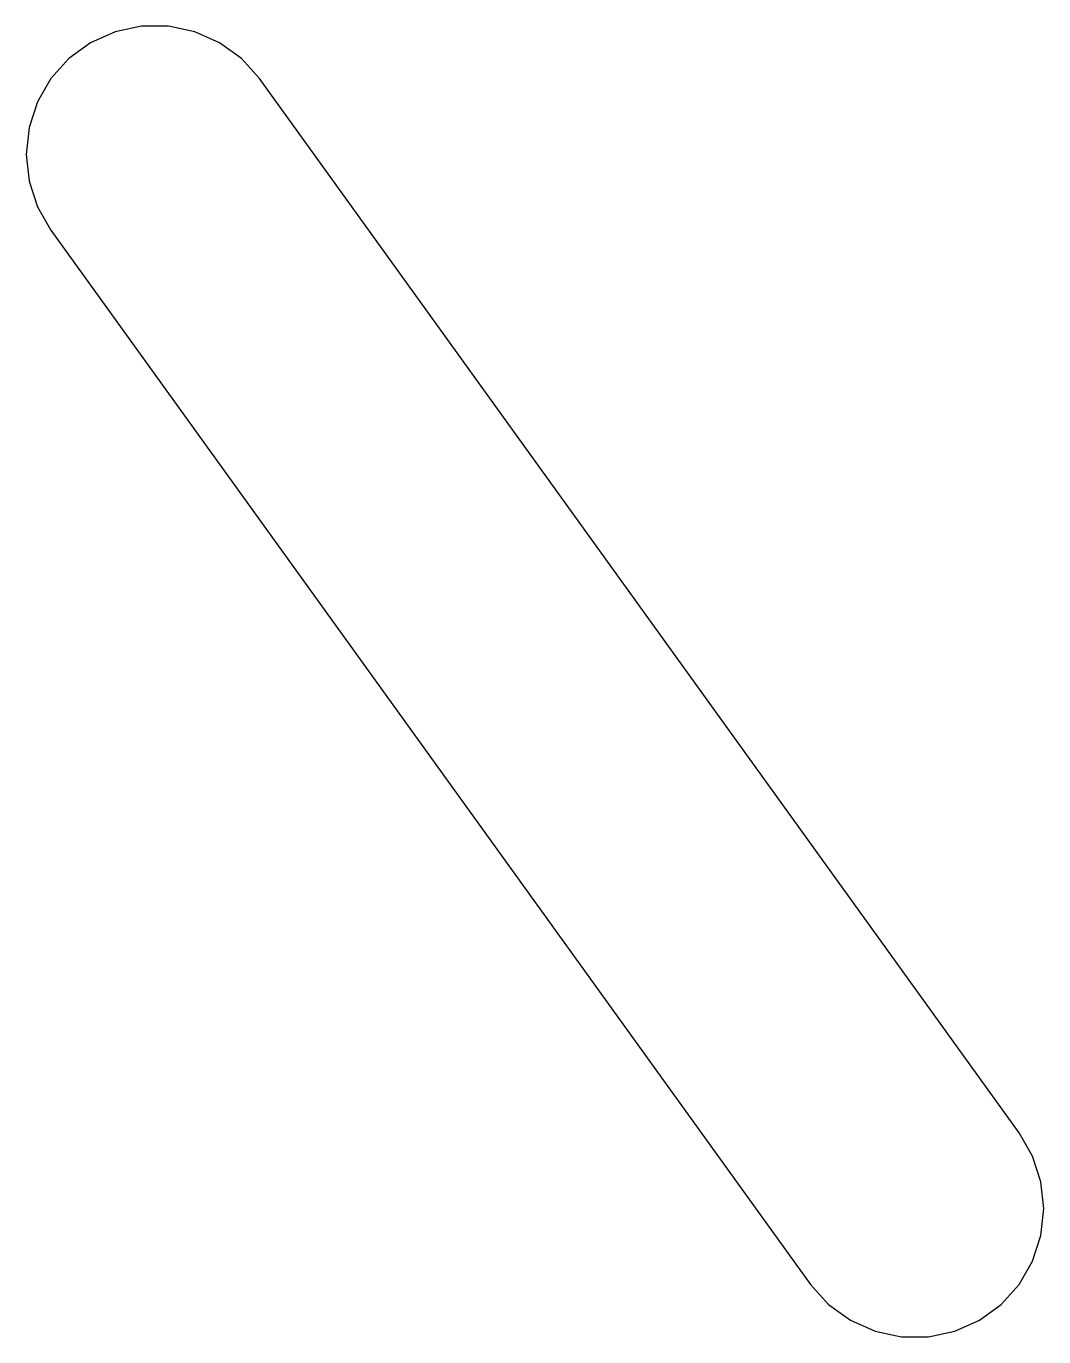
# Model space of a CAD drawing. Header units: metres. Extents: x -37.9 to 5.5, y -5.5 to 50.4.
import ezdxf

# ---------------------------------------------------------------- set-up
doc = ezdxf.new("R2010")
doc.units = ezdxf.units.M

msp = doc.modelspace()

# ---------------------------------------------------------------- linework, layer by layer
for p, q in [((-32.9912, 50.4353), (-34.1158, 50.1963)), ((-31.8413, 50.4353), (-32.9912, 50.4353)), ((-30.7167, 50.1963), (-31.8413, 50.4353)), ((-34.1158, 50.1963), (-35.1663, 49.7286)), ((-29.6663, 49.7286), (-30.7167, 50.1963)), ((-35.1663, 49.7286), (-36.0965, 49.0528)), ((-28.736, 49.0528), (-29.6663, 49.7286)), ((-36.0965, 49.0528), (-36.8658, 48.1983)), ((-27.9667, 48.1983), (-28.736, 49.0528)), ((-36.8658, 48.1983), (-37.4408, 47.2025)), ((4.44959, 3.23282), (-27.9667, 48.1983)), ((-37.4408, 47.2025), (-37.7961, 46.109)), ((-37.7961, 46.109), (-37.9163, 44.9655)), ((-37.9163, 44.9655), (-37.7961, 43.8219)), ((-37.7961, 43.8219), (-37.4408, 42.7284)), ((-37.4408, 42.7284), (-36.8658, 41.7326)), ((-36.8658, 41.7326), (-4.44959, -3.23282)), ((5.0245, 2.23705), (4.44959, 3.23282)), ((5.37981, 1.14351), (5.0245, 2.23705)), ((5.5, 0), (5.37981, 1.14351)), ((5.37981, -1.14351), (5.5, 0)), ((5.0245, -2.23705), (5.37981, -1.14351)), ((4.44959, -3.23282), (5.0245, -2.23705)), ((-4.44959, -3.23282), (-3.68022, -4.0873)), ((3.68022, -4.0873), (4.44959, -3.23282)), ((-3.68022, -4.0873), (-2.75, -4.76314)), ((2.75, -4.76314), (3.68022, -4.0873)), ((-2.75, -4.76314), (-1.69959, -5.23081)), ((1.69959, -5.23081), (2.75, -4.76314)), ((-1.69959, -5.23081), (-0.574907, -5.46987)), ((-0.574907, -5.46987), (0.574907, -5.46987)), ((0.574907, -5.46987), (1.69959, -5.23081))]:
    msp.add_line(p, q)

doc.saveas('drawing.dxf')
